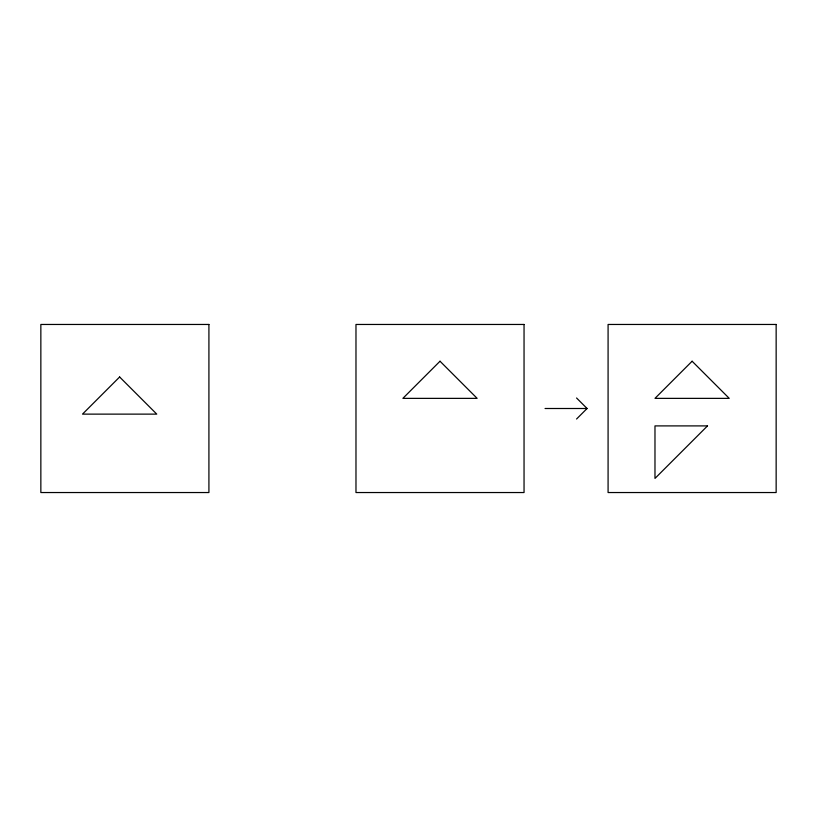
<?xml version="1.0" encoding="UTF-8"?>
<svg xmlns="http://www.w3.org/2000/svg" width="817" height="817" viewBox="0 0 817 817"><rect width="100%" height="100%" fill="white"/><g stroke="black" fill="none" stroke-linecap="round" stroke-linejoin="round"><path stroke-width="1.23" d="M576.567 419.009L587.076 408.5L576.567 397.991M545.051 408.5L587.076 408.5M119.629 376.984L82.497 414.127L156.772 414.127L119.629 376.984M440.016 361.226L402.873 398.369L477.148 398.369L440.016 361.226M692.111 361.226L654.979 398.369L729.254 398.369L692.111 361.226M707.502 425.902L654.979 478.425L654.979 425.902L707.502 425.902M208.917 324.461L40.85 324.461L40.85 492.539L208.917 492.539L208.917 324.461M524.044 324.461L355.977 324.461L355.977 492.539L524.044 492.539L524.044 324.461M776.15 324.461L608.083 324.461L608.083 492.539L776.15 492.539L776.15 324.461"/></g></svg>
